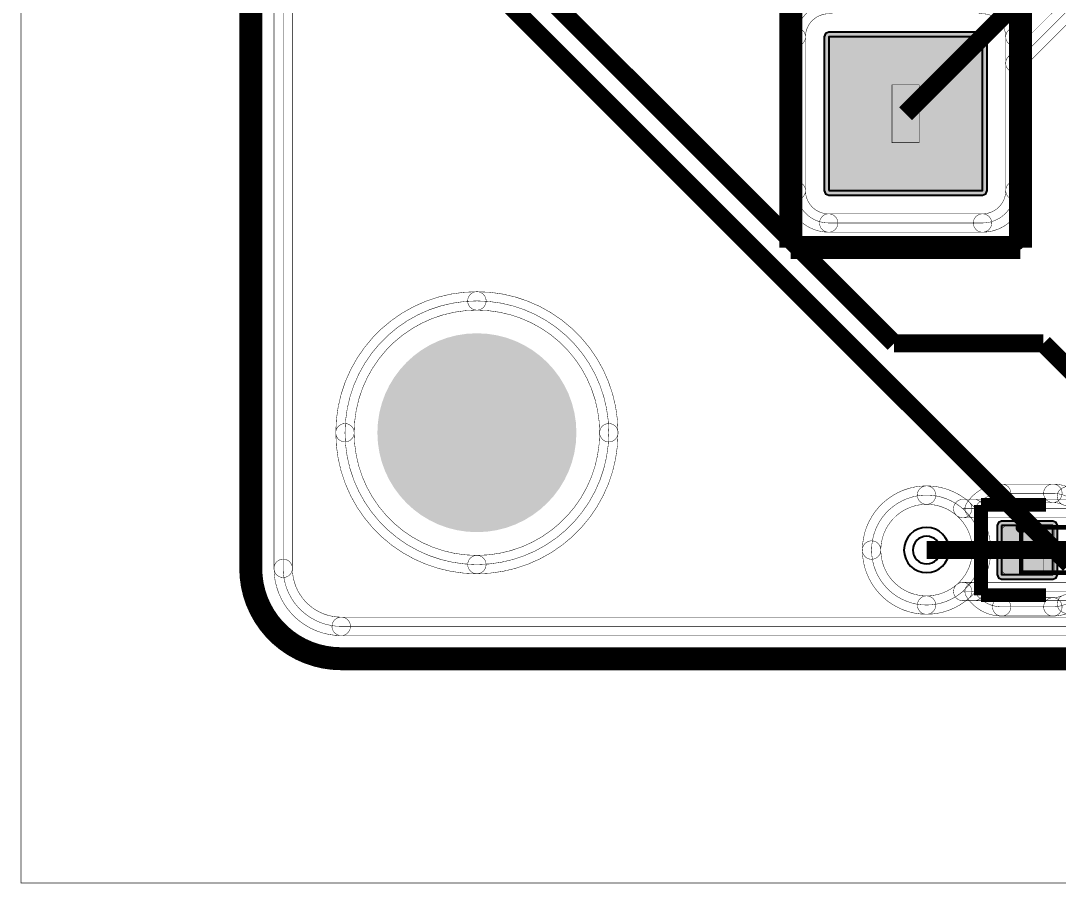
# Model space of a CAD drawing. Header units: millimetres. Extents: x -2.5 to 44.5, y -38.5 to 2.5.
# Drawn here: x -2.54 to 8.93, y -38.48 to -28.94 of the extents above; entities that cross this region are included whole.
import ezdxf

# ---------------------------------------------------------------- set-up
doc = ezdxf.new("R2010")
doc.units = ezdxf.units.MM
for name, color, linetype, true_color in [('Board Outline Layer', 7, 'Continuous', 0xff00ff), ('Bottom Layer', 7, 'Continuous', 0x0000ff), ('Bottom Paste Mask Layer', 7, 'Continuous', 0x800000), ('Bottom Silkscreen Layer', 7, 'Continuous', 0x808000), ('Bottom Solder Mask Layer', 7, 'Continuous', 0xff00ff), ('Component Marking Layer', 7, 'Continuous', 0x66ffcc), ('Component Shape Layer', 7, 'Continuous', 0x00cccc), ('Hole Layer', 7, 'Continuous', 0x816200), ('Inner1', 7, 'Continuous', 0xbc8e00), ('Inner2', 7, 'Continuous', 0x70dbfa), ('Multi-Layer', 7, 'Continuous', 0xc0c0c0), ('Pin Soldering Layer', 7, 'Continuous', 0xcc9999), ('Top Layer', 7, 'Continuous', 0xff0000), ('Top Paste Mask Layer', 7, 'Continuous', 0x808080), ('Top Silkscreen Layer', 7, 'Continuous', 0xffff00), ('Top Solder Mask Layer', 7, 'Continuous', 0x800080)]:
    doc.layers.add(name, color=color, linetype=linetype, true_color=true_color)

msp = doc.modelspace()

# ---------------------------------------------------------------- hatches: boundary and pattern name
at = {"layer": 'Bottom Layer'}
for points in [[(6.389, -30.822), (8.089, -30.822), (8.089, -29.122), (6.389, -29.122)], [(8.301, -34.528), (8.301, -35.068), (8.867, -35.068), (8.867, -34.528)]]:
    msp.add_hatch(color=256, dxfattribs=at).paths.add_polyline_path(points)
at = {"layer": 'Bottom Paste Mask Layer'}
msp.add_hatch(color=256, dxfattribs=at).paths.add_polyline_path([(8.882, -34.568), (8.882, -35.028), (8.842, -35.068), (8.341, -35.068), (8.301, -35.028), (8.301, -34.568), (8.341, -34.528), (8.842, -34.528)])
at = {"layer": 'Bottom Solder Mask Layer'}
msp.add_hatch(color=256, dxfattribs=at).paths.add_polyline_path([(8.251, -34.528), (8.251, -35.068), (8.265, -35.104), (8.301, -35.119), (8.867, -35.119), (8.903, -35.104), (8.918, -35.068), (8.918, -34.528), (8.903, -34.492), (8.867, -34.477), (8.301, -34.477), (8.265, -34.492)])
at = {"layer": 'Component Marking Layer'}
for points in [[(8.429, -31.412, 1), (8.549, -31.412, 1)], [(8.457, -34.548, 1), (8.577, -34.548, 1)]]:
    msp.add_hatch(color=256, dxfattribs=at).paths.add_polyline_path(points)
at = {"layer": 'Hole Layer'}
msp.add_hatch(color=256, dxfattribs=at).paths.add_polyline_path([(6.689, -29.972, 1), (7.789, -29.972, 1)])
at = {"layer": 'Multi-Layer'}
for points in [[(6.389, -30.822), (8.089, -30.822), (8.089, -29.122), (6.389, -29.122)], [(6.389, -30.822), (8.089, -30.822), (8.089, -29.122), (6.389, -29.122)], [(6.389, -30.822), (8.089, -30.822), (8.089, -29.122), (6.389, -29.122)], [(1.4, -33.5, 1), (3.6, -33.5, 1)]]:
    msp.add_hatch(color=256, dxfattribs=at).paths.add_polyline_path(points)
at = {"layer": 'Pin Soldering Layer'}
for points in [[(7.089, -30.292), (7.089, -29.652), (7.389, -29.652), (7.389, -30.292)], [(8.768, -35.048), (8.768, -34.548), (8.518, -34.548), (8.518, -35.048)]]:
    msp.add_hatch(color=256, dxfattribs=at).paths.add_polyline_path(points)
at = {"layer": 'Top Layer'}
msp.add_hatch(color=256, dxfattribs=at).paths.add_polyline_path([(6.389, -30.822), (8.089, -30.822), (8.089, -29.122), (6.389, -29.122)])
at = {"layer": 'Top Paste Mask Layer'}
msp.add_hatch(color=256, dxfattribs=at).paths.add_polyline_path([(6.389, -30.822), (8.089, -30.822), (8.089, -29.122), (6.389, -29.122)])
at = {"layer": 'Top Solder Mask Layer'}
msp.add_hatch(color=256, dxfattribs=at).paths.add_polyline_path([(6.389, -30.873), (8.089, -30.873), (8.125, -30.858), (8.14, -30.822), (8.14, -29.122), (8.125, -29.086), (8.089, -29.071), (6.389, -29.071), (6.353, -29.086), (6.338, -29.122), (6.338, -30.822), (6.353, -30.858)])

# ---------------------------------------------------------------- linework, layer by layer
at = {"layer": 'Board Outline Layer', "const_width": 0.254}
msp.add_lwpolyline([(0, -1), (0, -35, 0.414214), (1, -36), (41, -36, 0.414214), (42, -35), (42, -1, 0.414214), (41, 0), (1, 0, 0.414214)], format="xyb", close=True, dxfattribs=at)
at = {"layer": 'Bottom Layer', "const_width": 0.00508}
msp.add_lwpolyline([(-2.54, 2.54), (-2.54, -38.481), (44.45, -38.481), (44.45, 2.54)], close=True, dxfattribs=at)
for points in [[(0.257, -22.6, -1), (0.46, -22.6), (0.46, -35, -1), (0.257, -35)], [(5.929, -29.122, -0.414214), (6.389, -28.662, -1), (6.389, -28.866, 0.414214), (6.132, -29.122, -1)], [(8.089, -28.662, -0.414214), (8.549, -29.122, -1), (8.346, -29.122, 0.414214), (8.089, -28.866, -1)], [(6.031, -30.822, 0.414214), (6.389, -31.18), (8.089, -31.18, 0.414214), (8.447, -30.822), (8.447, -29.122, 0.414214), (8.089, -28.764), (6.389, -28.764, 0.414214), (6.031, -29.122)], [(5.929, -29.122, -1), (6.132, -29.122), (6.132, -30.822, -1), (5.929, -30.822)], [(8.549, -30.822, -1), (8.346, -30.822), (8.346, -29.122, -1), (8.549, -29.122)], [(6.389, -31.282, -0.414214), (5.929, -30.822, -1), (6.132, -30.822, 0.414214), (6.389, -31.079, -1)], [(8.549, -30.822, -0.414214), (8.089, -31.282, -1), (8.089, -31.079, 0.414214), (8.346, -30.822, -1)], [(6.389, -31.282, -1), (6.389, -31.079), (8.089, -31.079, -1), (8.089, -31.282)], [(0.94, -33.5, -0.414214), (2.5, -31.94, -1), (2.5, -32.144, 0.414214), (1.143, -33.5, -1)], [(2.5, -31.94, -0.414214), (4.06, -33.5, -1), (3.857, -33.5, 0.414214), (2.5, -32.144, -1)], [(2.5, -34.958, 0.414214), (3.958, -33.5, 0.414214), (2.5, -32.042, 0.414214), (1.042, -33.5, 0.414214)], [(2.5, -35.06, -0.414214), (0.94, -33.5, -1), (1.143, -33.5, 0.414214), (2.5, -34.857, -1)], [(4.06, -33.5, -0.414214), (2.5, -35.06, -1), (2.5, -34.857, 0.414214), (3.857, -33.5, -1)], [(6.761, -34.798, -0.414214), (7.471, -34.088, -1), (7.471, -34.292, 0.414214), (6.965, -34.798, -1)], [(7.471, -34.088, -0.181366), (7.938, -34.263, -1), (7.804, -34.416, 0.181366), (7.471, -34.292, -1)], [(7.91, -34.287, -0.260061), (8.301, -34.068, -1), (8.301, -34.272, 0.260061), (8.083, -34.393, -1)], [(8.301, -34.272, -1), (8.301, -34.068), (8.867, -34.068, -1), (8.867, -34.272)], [(8.301, -34.272, -1), (8.301, -34.068), (8.301, -34.068, -1), (8.301, -34.272)], [(8.867, -34.068, -0.108449), (9.06, -34.111, -1), (8.974, -34.295, 0.108449), (8.867, -34.272, -1)], [(8.974, -34.111, -0.076204), (9.108, -34.072, -1), (9.134, -34.274, 0.076204), (9.06, -34.295, -1)], [(7.871, -34.442, -1), (7.871, -34.238), (7.997, -34.238, -1), (7.997, -34.442)], [(7.471, -35.508, -0.414214), (6.761, -34.798, -1), (6.965, -34.798, 0.414214), (7.471, -35.305, -1)], [(1, -35.744, -0.414214), (0.257, -35, -1), (0.46, -35, 0.414214), (1, -35.54, -1)], [(0.46, -35, -1), (0.257, -35), (0.257, -35, -1), (0.46, -35)], [(7.938, -35.333, -0.181366), (7.471, -35.508, -1), (7.471, -35.305, 0.181366), (7.804, -35.18, -1)], [(7.871, -35.358, -1), (7.871, -35.155), (7.997, -35.155, -1), (7.997, -35.358)], [(8.301, -35.528, -0.260061), (7.91, -35.31, -1), (8.083, -35.203, 0.260061), (8.301, -35.325, -1)], [(8.301, -35.528, -1), (8.301, -35.325), (8.867, -35.325, -1), (8.867, -35.528)], [(9.06, -35.486, -0.108449), (8.867, -35.528, -1), (8.867, -35.325, 0.108449), (8.974, -35.301, -1)], [(8.867, -35.528, -1), (8.867, -35.325), (8.867, -35.325, -1), (8.867, -35.528)], [(9.167, -35.528, -0.108449), (8.974, -35.486, -1), (9.06, -35.301, 0.108449), (9.167, -35.325, -1)], [(1, -35.744, -1), (1, -35.54), (17.59, -35.54, -1), (17.59, -35.744)], [(1, -35.744, -1), (1, -35.54), (1, -35.54, -1), (1, -35.744)]]:
    msp.add_lwpolyline(points, format="xyb", close=True, dxfattribs=at)
for points in [[(17.59, -35.642), (1, -35.642), (1, -35.642, -0.414214), (0.358, -35), (0.358, -35), (0.358, -22.6, 0.031221)], [(9.017, -34.203, 0.108449), (8.867, -34.17), (8.301, -34.17), (8.301, -34.17, 0.260061), (7.997, -34.34), (7.871, -34.34, 0.181366), (7.471, -34.19, 0.414214), (6.863, -34.798, 0.414214), (7.471, -35.406, 0.181366), (7.871, -35.256), (7.997, -35.256, 0.260061), (8.301, -35.426), (8.867, -35.426), (8.867, -35.426, 0.108449), (9.017, -35.393, 0.108449)]]:
    msp.add_lwpolyline(points, format="xyb", dxfattribs=at)
at = {"layer": 'Bottom Layer', "const_width": 0.2}
for points in [[(7.112, -32.512), (0.889, -26.289)], [(8.763, -32.512), (7.112, -32.512)], [(9.246, -32.995), (8.763, -32.512)], [(8.584, -34.798), (7.471, -34.798)]]:
    msp.add_lwpolyline(points, dxfattribs=at)
at = {"layer": 'Bottom Layer'}
for points in [[(6.389, -30.822), (8.089, -30.822), (8.089, -29.122), (6.389, -29.122)], [(8.301, -34.528), (8.301, -35.068), (8.867, -35.068), (8.867, -34.528)]]:
    msp.add_lwpolyline(points, close=True, dxfattribs=at)
at = {"layer": 'Bottom Paste Mask Layer', "const_width": 0.00508}
msp.add_lwpolyline([(8.882, -34.568), (8.882, -35.028), (8.842, -35.068), (8.341, -35.068), (8.301, -35.028), (8.301, -34.568), (8.341, -34.528), (8.842, -34.528)], close=True, dxfattribs=at)
msp.add_lwpolyline([(8.882, -34.568), (8.882, -35.028), (8.842, -35.068), (8.341, -35.068), (8.301, -35.028), (8.301, -34.568), (8.341, -34.528), (8.842, -34.528)], close=True, dxfattribs=at)
at = {"layer": 'Bottom Silkscreen Layer', "const_width": 0.152}
for points in [[(8.791, -34.299), (8.073, -34.299)], [(8.073, -34.299), (8.073, -35.297)], [(8.791, -34.299), (8.073, -34.299)], [(8.073, -34.299), (8.073, -35.297)], [(8.073, -35.297), (8.791, -35.297)], [(8.073, -35.297), (8.791, -35.297)]]:
    msp.add_lwpolyline(points, dxfattribs=at)
at = {"layer": 'Bottom Solder Mask Layer'}
msp.add_lwpolyline([(8.251, -34.528), (8.251, -35.068), (8.265, -35.104), (8.301, -35.119), (8.867, -35.119), (8.903, -35.104), (8.918, -35.068), (8.918, -34.528), (8.903, -34.492), (8.867, -34.477), (8.301, -34.477), (8.265, -34.492)], close=True, dxfattribs=at)
at = {"layer": 'Component Marking Layer', "const_width": 0.00508}
for points in [[(8.429, -31.412, 1), (8.549, -31.412, 1)], [(8.457, -34.548, 1), (8.577, -34.548, 1)]]:
    msp.add_lwpolyline(points, format="xyb", close=True, dxfattribs=at)
at = {"layer": 'Component Shape Layer', "const_width": 0.0508}
for points in [[(5.989, -31.412), (5.989, -20.912), (8.489, -20.912), (8.489, -31.412)], [(5.989, -31.412), (5.989, -20.912), (8.489, -20.912), (8.489, -31.412)], [(8.517, -34.548), (8.517, -35.048), (9.517, -35.048), (9.517, -34.548)], [(8.517, -34.548), (8.517, -35.048), (9.517, -35.048), (9.517, -34.548)]]:
    msp.add_lwpolyline(points, close=True, dxfattribs=at)
at = {"layer": 'Hole Layer'}
msp.add_lwpolyline([(7.319, -34.798, 1), (7.624, -34.798, 1)], format="xyb", close=True, dxfattribs=at)
at = {"layer": 'Inner1', "const_width": 0.00508}
msp.add_lwpolyline([(-2.54, 2.54), (-2.54, -38.481), (44.45, -38.481), (44.45, 2.54)], close=True, dxfattribs=at)
for points in [[(0.257, -22.6, -1), (0.46, -22.6), (0.46, -35, -1), (0.257, -35)], [(5.929, -29.122, -0.414214), (6.389, -28.662, -1), (6.389, -28.866, 0.414214), (6.132, -29.122, -1)], [(8.089, -28.662, -0.414214), (8.549, -29.122, -1), (8.346, -29.122, 0.414214), (8.089, -28.866, -1)], [(8.089, -31.18, 0.414214), (8.447, -30.822), (8.447, -29.122, 0.414214), (8.089, -28.764), (6.389, -28.764, 0.414214), (6.031, -29.122), (6.031, -30.822, 0.414214), (6.389, -31.18)], [(6.132, -30.822, -1), (5.929, -30.822), (5.929, -29.122, -1), (6.132, -29.122)], [(8.549, -30.822, -1), (8.346, -30.822), (8.346, -29.122, -1), (8.549, -29.122)], [(6.389, -31.282, -0.414214), (5.929, -30.822, -1), (6.132, -30.822, 0.414214), (6.389, -31.079, -1)], [(8.549, -30.822, -0.414214), (8.089, -31.282, -1), (8.089, -31.079, 0.414214), (8.346, -30.822, -1)], [(6.389, -31.282, -1), (6.389, -31.079), (8.089, -31.079, -1), (8.089, -31.282)], [(0.94, -33.5, -0.414214), (2.5, -31.94, -1), (2.5, -32.144, 0.414214), (1.143, -33.5, -1)], [(2.5, -31.94, -0.414214), (4.06, -33.5, -1), (3.857, -33.5, 0.414214), (2.5, -32.144, -1)], [(2.5, -34.958, 0.414214), (3.958, -33.5, 0.414214), (2.5, -32.042, 0.414214), (1.042, -33.5, 0.414214)], [(2.5, -35.06, -0.414214), (0.94, -33.5, -1), (1.143, -33.5, 0.414214), (2.5, -34.857, -1)], [(4.06, -33.5, -0.414214), (2.5, -35.06, -1), (2.5, -34.857, 0.414214), (3.857, -33.5, -1)], [(6.761, -34.798, -0.414214), (7.471, -34.088, -1), (7.471, -34.292, 0.414214), (6.965, -34.798, -1)], [(7.471, -34.088, -0.181366), (7.938, -34.263, -1), (7.804, -34.416, 0.181366), (7.471, -34.292, -1)], [(7.871, -34.442, -1), (7.871, -34.238), (13.872, -34.238, -1), (13.872, -34.442)], [(7.471, -35.508, -0.414214), (6.761, -34.798, -1), (6.965, -34.798, 0.414214), (7.471, -35.305, -1)], [(1, -35.744, -0.414214), (0.257, -35, -1), (0.46, -35, 0.414214), (1, -35.54, -1)], [(0.46, -35, -1), (0.257, -35), (0.257, -35, -1), (0.46, -35)], [(7.938, -35.333, -0.181366), (7.471, -35.508, -1), (7.471, -35.305, 0.181366), (7.804, -35.18, -1)], [(7.871, -35.358, -1), (7.871, -35.155), (15.113, -35.155, -1), (15.113, -35.358)], [(1, -35.744, -1), (1, -35.54), (17.59, -35.54, -1), (17.59, -35.744)], [(1, -35.744, -1), (1, -35.54), (1, -35.54, -1), (1, -35.744)]]:
    msp.add_lwpolyline(points, format="xyb", close=True, dxfattribs=at)
for points in [[(17.59, -35.642), (1, -35.642), (1, -35.642, -0.414214), (0.358, -35), (0.358, -35), (0.358, -22.6, 0.031221)], [(13.872, -34.34), (7.871, -34.34, 0.181366), (7.471, -34.19, 0.414214), (6.863, -34.798, 0.414214), (7.471, -35.406, 0.181366), (7.871, -35.256), (15.113, -35.256)]]:
    msp.add_lwpolyline(points, format="xyb", dxfattribs=at)
at = {"layer": 'Inner1', "const_width": 0.2}
msp.add_lwpolyline([(7.471, -34.798), (15.113, -34.798)], dxfattribs=at)
at = {"layer": 'Inner2', "const_width": 0.00508}
msp.add_lwpolyline([(-2.54, 2.54), (-2.54, -38.481), (44.45, -38.481), (44.45, 2.54)], close=True, dxfattribs=at)
for points in [[(0.257, -22.6, -1), (0.46, -22.6), (0.46, -35, -1), (0.257, -35)], [(8.519, -29.484, -1), (8.375, -29.34), (9.523, -28.192, -1), (9.667, -28.336)], [(5.929, -29.122, -0.414214), (6.389, -28.662, -1), (6.389, -28.866, 0.414214), (6.132, -29.122, -1)], [(6.132, -30.822, -1), (5.929, -30.822), (5.929, -29.122, -1), (6.132, -29.122)], [(8.549, -30.822, -1), (8.346, -30.822), (8.346, -29.412, -1), (8.549, -29.412)], [(6.389, -31.282, -0.414214), (5.929, -30.822, -1), (6.132, -30.822, 0.414214), (6.389, -31.079, -1)], [(8.549, -30.822, -0.414214), (8.089, -31.282, -1), (8.089, -31.079, 0.414214), (8.346, -30.822, -1)], [(6.389, -31.282, -1), (6.389, -31.079), (8.089, -31.079, -1), (8.089, -31.282)], [(0.94, -33.5, -0.414214), (2.5, -31.94, -1), (2.5, -32.144, 0.414214), (1.143, -33.5, -1)], [(2.5, -31.94, -0.414214), (4.06, -33.5, -1), (3.857, -33.5, 0.414214), (2.5, -32.144, -1)], [(1.042, -33.5, 0.414214), (2.5, -34.958, 0.414214), (3.958, -33.5, 0.414214), (2.5, -32.042, 0.414214)], [(2.5, -35.06, -0.414214), (0.94, -33.5, -1), (1.143, -33.5, 0.414214), (2.5, -34.857, -1)], [(4.06, -33.5, -0.414214), (2.5, -35.06, -1), (2.5, -34.857, 0.414214), (3.857, -33.5, -1)], [(6.761, -34.798, -0.414214), (7.471, -34.088, -1), (7.471, -34.292, 0.414214), (6.965, -34.798, -1)], [(7.471, -34.088, -0.414214), (8.181, -34.798, -1), (7.978, -34.798, 0.414214), (7.471, -34.292, -1)], [(6.863, -34.798, 0.414214), (7.471, -35.406, 0.414214), (8.079, -34.798, 0.414214), (7.471, -34.19, 0.414214)], [(7.471, -35.508, -0.414214), (6.761, -34.798, -1), (6.965, -34.798, 0.414214), (7.471, -35.305, -1)], [(8.181, -34.798, -0.414214), (7.471, -35.508, -1), (7.471, -35.305, 0.414214), (7.978, -34.798, -1)], [(1, -35.744, -0.414214), (0.257, -35, -1), (0.46, -35, 0.414214), (1, -35.54, -1)], [(0.46, -35, -1), (0.257, -35), (0.257, -35, -1), (0.46, -35)], [(1, -35.744, -1), (1, -35.54), (17.59, -35.54, -1), (17.59, -35.744)], [(1, -35.744, -1), (1, -35.54), (1, -35.54, -1), (1, -35.744)]]:
    msp.add_lwpolyline(points, format="xyb", close=True, dxfattribs=at)
for points in [[(17.59, -35.642), (1, -35.642), (1, -35.642, -0.414214), (0.358, -35), (0.358, -35), (0.358, -22.6, 0.031221)], [(6.389, -28.764, 0.414214), (6.031, -29.122), (6.031, -30.822, 0.414214), (6.389, -31.18), (8.089, -31.18, 0.414214), (8.447, -30.822), (8.447, -29.412), (9.595, -28.264)]]:
    msp.add_lwpolyline(points, format="xyb", dxfattribs=at)
at = {"layer": 'Inner2', "const_width": 0.2}
msp.add_lwpolyline([(7.239, -29.972), (9.271, -27.94)], dxfattribs=at)
at = {"layer": 'Multi-Layer'}
msp.add_lwpolyline([(6.389, -30.822), (8.089, -30.822), (8.089, -29.122), (6.389, -29.122)], close=True, dxfattribs=at)
msp.add_lwpolyline([(6.389, -30.822), (8.089, -30.822), (8.089, -29.122), (6.389, -29.122)], close=True, dxfattribs=at)
msp.add_lwpolyline([(6.389, -30.822), (8.089, -30.822), (8.089, -29.122), (6.389, -29.122)], close=True, dxfattribs=at)
msp.add_lwpolyline([(7.221, -34.798, 1), (7.721, -34.798), (7.721, -34.798, 1), (7.221, -34.798)], format="xyb", dxfattribs=at)
at = {"layer": 'Pin Soldering Layer', "const_width": 0.00508}
for points in [[(7.089, -30.292), (7.089, -29.652), (7.389, -29.652), (7.389, -30.292)], [(7.089, -30.292), (7.089, -29.652), (7.389, -29.652), (7.389, -30.292)], [(8.768, -35.048), (8.768, -34.548), (8.518, -34.548), (8.518, -35.048)], [(8.768, -35.048), (8.768, -34.548), (8.518, -34.548), (8.518, -35.048)]]:
    msp.add_lwpolyline(points, close=True, dxfattribs=at)
at = {"layer": 'Top Layer', "const_width": 0.00508}
msp.add_lwpolyline([(-2.54, 2.54), (-2.54, -38.481), (44.45, -38.481), (44.45, 2.54)], close=True, dxfattribs=at)
for points in [[(0.257, -22.6, -1), (0.46, -22.6), (0.46, -35, -1), (0.257, -35)], [(5.929, -29.122, -0.414214), (6.389, -28.662, -1), (6.389, -28.866, 0.414214), (6.132, -29.122, -1)], [(8.089, -28.662, -0.414214), (8.549, -29.122, -1), (8.346, -29.122, 0.414214), (8.089, -28.866, -1)], [(8.089, -31.18, 0.414214), (8.447, -30.822), (8.447, -29.122, 0.414214), (8.089, -28.764), (6.389, -28.764, 0.414214), (6.031, -29.122), (6.031, -30.822, 0.414214), (6.389, -31.18)], [(6.132, -30.822, -1), (5.929, -30.822), (5.929, -29.122, -1), (6.132, -29.122)], [(8.549, -30.822, -1), (8.346, -30.822), (8.346, -29.122, -1), (8.549, -29.122)], [(6.389, -31.282, -0.414214), (5.929, -30.822, -1), (6.132, -30.822, 0.414214), (6.389, -31.079, -1)], [(8.549, -30.822, -0.414214), (8.089, -31.282, -1), (8.089, -31.079, 0.414214), (8.346, -30.822, -1)], [(6.389, -31.282, -1), (6.389, -31.079), (8.089, -31.079, -1), (8.089, -31.282)], [(0.94, -33.5, -0.414214), (2.5, -31.94, -1), (2.5, -32.144, 0.414214), (1.143, -33.5, -1)], [(2.5, -31.94, -0.414214), (4.06, -33.5, -1), (3.857, -33.5, 0.414214), (2.5, -32.144, -1)], [(1.042, -33.5, 0.414214), (2.5, -34.958, 0.414214), (3.958, -33.5, 0.414214), (2.5, -32.042, 0.414214)], [(2.5, -35.06, -0.414214), (0.94, -33.5, -1), (1.143, -33.5, 0.414214), (2.5, -34.857, -1)], [(4.06, -33.5, -0.414214), (2.5, -35.06, -1), (2.5, -34.857, 0.414214), (3.857, -33.5, -1)], [(6.761, -34.798, -0.414214), (7.471, -34.088, -1), (7.471, -34.292, 0.414214), (6.965, -34.798, -1)], [(7.471, -34.088, -0.414214), (8.181, -34.798, -1), (7.978, -34.798, 0.414214), (7.471, -34.292, -1)], [(6.863, -34.798, 0.414214), (7.471, -35.406, 0.414214), (8.079, -34.798, 0.414214), (7.471, -34.19, 0.414214)], [(7.471, -35.508, -0.414214), (6.761, -34.798, -1), (6.965, -34.798, 0.414214), (7.471, -35.305, -1)], [(8.181, -34.798, -0.414214), (7.471, -35.508, -1), (7.471, -35.305, 0.414214), (7.978, -34.798, -1)], [(1, -35.744, -0.414214), (0.257, -35, -1), (0.46, -35, 0.414214), (1, -35.54, -1)], [(0.46, -35, -1), (0.257, -35), (0.257, -35, -1), (0.46, -35)], [(1, -35.744, -1), (1, -35.54), (10.689, -35.54, -1), (10.689, -35.744)], [(1, -35.744, -1), (1, -35.54), (1, -35.54, -1), (1, -35.744)]]:
    msp.add_lwpolyline(points, format="xyb", close=True, dxfattribs=at)
msp.add_lwpolyline([(10.689, -35.642), (1, -35.642), (1, -35.642, -0.414214), (0.358, -35), (0.358, -35), (0.358, -22.6, 0.031221)], format="xyb", dxfattribs=at)
at = {"layer": 'Top Layer', "const_width": 0.2}
msp.add_lwpolyline([(9.05, -34.958), (0.934, -26.842)], dxfattribs=at)
at = {"layer": 'Top Layer'}
msp.add_lwpolyline([(6.389, -30.822), (8.089, -30.822), (8.089, -29.122), (6.389, -29.122)], close=True, dxfattribs=at)
at = {"layer": 'Top Paste Mask Layer'}
msp.add_lwpolyline([(6.389, -30.822), (8.089, -30.822), (8.089, -29.122), (6.389, -29.122)], close=True, dxfattribs=at)
at = {"layer": 'Top Silkscreen Layer', "const_width": 0.254}
for points in [[(5.969, -31.452), (5.969, -20.872)], [(5.969, -31.452), (5.969, -20.872)], [(8.509, -31.452), (8.509, -20.872)], [(8.509, -31.452), (8.509, -20.872)], [(5.969, -31.452), (8.509, -31.452)], [(5.969, -31.452), (8.509, -31.452)]]:
    msp.add_lwpolyline(points, dxfattribs=at)
at = {"layer": 'Top Solder Mask Layer'}
msp.add_lwpolyline([(6.389, -30.873), (8.089, -30.873), (8.125, -30.858), (8.14, -30.822), (8.14, -29.122), (8.125, -29.086), (8.089, -29.071), (6.389, -29.071), (6.353, -29.086), (6.338, -29.122), (6.338, -30.822), (6.353, -30.858)], close=True, dxfattribs=at)

doc.saveas('drawing.dxf')
